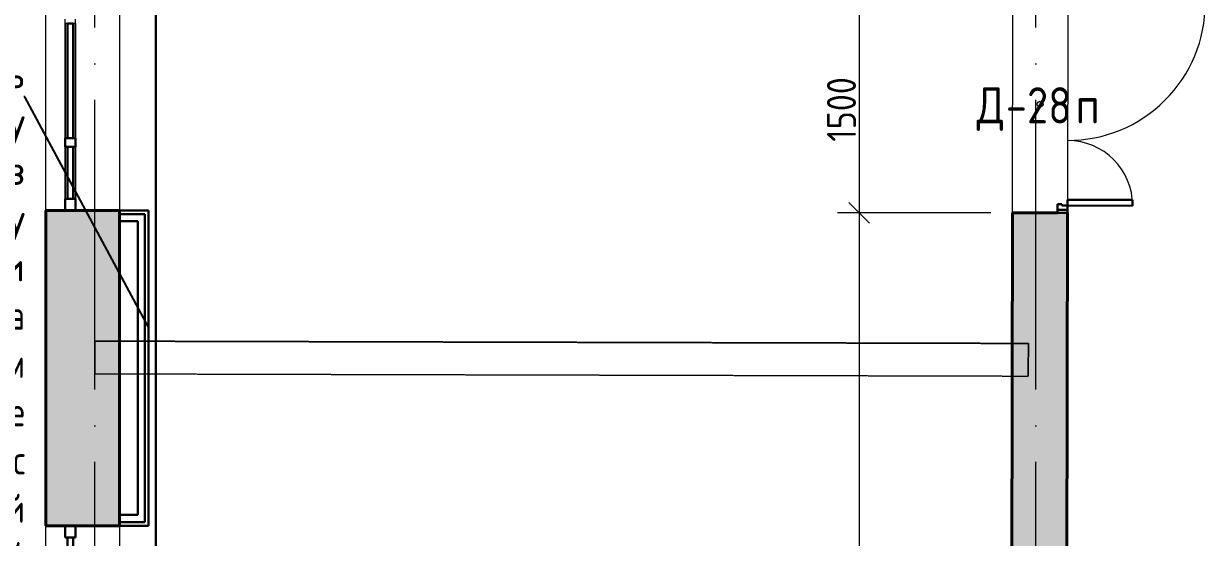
# Model space of a CAD drawing. Header units: millimetres. Extents: x 3050 to 430575, y -569542 to 36130.
# Drawn here: x 272988 to 281152, y -406817 to -403270 of the extents above; entities that cross this region are included whole.
import ezdxf
from ezdxf import colors
from ezdxf.entities.mleader import LeaderData, LeaderLine
from ezdxf.math import Vec2, Vec3

# ---------------------------------------------------------------- set-up
doc = ezdxf.new("R2010")
doc.units = ezdxf.units.MM
doc.linetypes.add('ADSK_Линия сетки', pattern=[25, 20, -2.5, 0, -2.5])
doc.linetypes.add('ADSK_Сверху', pattern=[4.5, 3, -1.5])
for name, color, linetype, lineweight in [('Витраж', 7, 'Continuous', 18), ('Двери', 7, 'Continuous', 18), ('Каркас', 7, 'Continuous', 18), ('Марки дверей', 7, 'Continuous', 20), ('Оси', 7, 'Continuous', 9), ('Панели витража', 7, 'Continuous', 18), ('Размеры', 7, 'Continuous', 9), ('Стены внутренние', 7, 'Continuous', 18), ('Стены наружные', 7, 'Continuous', 18)]:
    doc.layers.add(name, color=color, linetype=linetype, lineweight=lineweight)
doc.styles.add('GOST Common', font='GOST_Common.ttf', dxfattribs={"width": 0.9, "height": 200})
doc.styles.add('GOST Common_2', font='GOST_Common.ttf', dxfattribs={"width": 0.9, "height": 250})
doc.dimstyles.new('ADSK_Основной_2_мм_Округление_до_1_мм_1', dxfattribs={"dimscale": 304.8, "dimtxt": 201.142999, "dimasz": 0.463911, "dimexe": 0.492126, "dimexo": 0.492126, "dimgap": 0.098425, "dimtad": 1, "dimdec": 0, "dimdsep": 46, "dimtxsty": 'GOST Common', "dimblk1": 'OBLIQUE', "dimblk2": 'OBLIQUE', "dimsah": 1, "dimcen": 0.09, "dimdle": 0.492126, "dimazin": 2, "dimtfac": 1, "dimtdec": 4, "dimtix": 1, "dimtmove": 1, "dimatfit": 3, "dimfxl": 1, "dimtvp": 1, "dimtolj": 1, "dimtzin": 0, "dimlwd": 20, "dimlwe": 20, "dimarcsym": 2})

# ---------------------------------------------------------------- blocks, each defined once
blk = doc.blocks.new('ADSK_БалкаЖБ_Прямоугольная - 225_2х481мм-865223-04 План 4-го этажа маркировочный')
at = {"layer": 'Каркас', "color": 253, "linetype": 'ADSK_Сверху', "true_color": 0xaaaaaa}
for p, q in [((-3224.3, 112.6), (-3224.3, -112.6)), ((-3224.3, 112.6), (3224.3, 112.6)), ((3224.3, -112.6), (3224.3, 112.6)), ((-3224.3, -112.6), (3224.3, -112.6))]:
    blk.add_line(p, q, dxfattribs=at)
at = {"layer": 'Каркас', "color": 253, "linetype": 'ADSK_Сверху', "true_color": 0xb2b2b2}
for p, q in [((-3224.3, -112.6), (-3224.3, 112.6)), ((3224.3, 112.6), (-3224.3, 112.6)), ((3224.3, 112.6), (3224.3, -112.6)), ((-3224.3, -112.6), (3224.3, -112.6))]:
    blk.add_line(p, q, dxfattribs=at)
blk = doc.blocks.new('Прямоугольный импост - 70х20_60мм-1426885-04 План 4-го этажа маркировочный')
at = {"layer": 'Витраж', "color": 253, "linetype": 'ADSK_Сверху', "true_color": 0xaaaaaa}
for p, q in [((-6073.8, 23884.9), (-6143.8, 23884.9)), ((-6143.8, 23804.9), (-6143.8, 23884.9)), ((-6073.8, 23804.9), (-6073.8, 23884.9)), ((-6143.8, 23384.9), (-6143.8, 23414.9)), ((-6073.8, 23384.9), (-6073.8, 23414.9))]:
    blk.add_line(p, q, dxfattribs=at)
blk = doc.blocks.new('Прямоугольный импост - 70х20_60мм-1424482-04 План 4-го этажа маркировочный')
at = {"layer": 'Витраж', "color": 253, "linetype": 'ADSK_Сверху', "true_color": 0xaaaaaa}
for p, q in [((-80, 35), (0, 35)), ((0, 35), (0, -35)), ((0, -35), (-80, -35))]:
    blk.add_line(p, q, dxfattribs=at)
blk = doc.blocks.new('Прямоугольный импост - 70х20_60мм-1258643-04 План 4-го этажа маркировочный')
at = {"layer": 'Витраж', "color": 253, "linetype": 'ADSK_Сверху', "true_color": 0xaaaaaa}
for p, q in [((0, 35), (-80, 35)), ((0, -35), (0, 35)), ((-80, -35), (0, -35))]:
    blk.add_line(p, q, dxfattribs=at)
blk = doc.blocks.new('Прямоугольный импост - 70х20_60мм-1243038-04 План 4-го этажа маркировочный')
at = {"layer": 'Витраж', "color": 253, "linetype": 'ADSK_Сверху', "true_color": 0xaaaaaa}
for p, q in [((-6143.8, 27352.2), (-6143.8, 27382.2)), ((-6073.8, 27352.2), (-6073.8, 27382.2)), ((-6143.8, 26532.2), (-6143.8, 26562.2)), ((-6073.8, 26532.2), (-6073.8, 26562.2))]:
    blk.add_line(p, q, dxfattribs=at)
blk = doc.blocks.new('Прямоугольный импост - 70х20_60мм-1225113-04 План 4-го этажа маркировочный')
at = {"layer": 'Витраж', "color": 253, "linetype": 'ADSK_Сверху', "true_color": 0xaaaaaa}
for p, q in [((41084.5, 2434.5), (41054.5, 2434.5)), ((41524.5, 2434.5), (41444.5, 2434.5)), ((41524.5, 2364.5), (41524.5, 2434.5)), ((41084.5, 2364.5), (41054.5, 2364.5)), ((41524.5, 2364.5), (41444.5, 2364.5))]:
    blk.add_line(p, q, dxfattribs=at)
blk = doc.blocks.new('Прямоугольный импост - 70х60мм-1258640-04 План 4-го этажа маркировочный')
at = {"layer": 'Витраж', "color": 253, "linetype": 'ADSK_Сверху', "true_color": 0xaaaaaa}
for p, q in [((-30, 35), (30, 35)), ((30, -35), (-30, -35))]:
    blk.add_line(p, q, dxfattribs=at)
blk = doc.blocks.new('Прямоугольный импост - 70х60мм-1225009-04 План 4-го этажа маркировочный')
at = {"layer": 'Витраж', "color": 253, "linetype": 'ADSK_Сверху', "true_color": 0xaaaaaa}
for p, q in [((41084.5, 2434.5), (41084.5, 2364.5)), ((41444.5, 2434.5), (41084.5, 2434.5)), ((41444.5, 2364.5), (41444.5, 2434.5)), ((41444.5, 2364.5), (41084.5, 2364.5))]:
    blk.add_line(p, q, dxfattribs=at)
blk = doc.blocks.new('Прямоугольный импост - 70х60мм-1243040-04 План 4-го этажа маркировочный')
at = {"layer": 'Витраж', "color": 253, "linetype": 'ADSK_Сверху', "true_color": 0xaaaaaa}
for p, q in [((-6073.8, 27352.2), (-6143.8, 27352.2)), ((-6143.8, 26562.2), (-6143.8, 27352.2)), ((-6073.8, 26562.2), (-6073.8, 27352.2)), ((-6143.8, 26562.2), (-6073.8, 26562.2))]:
    blk.add_line(p, q, dxfattribs=at)
blk = doc.blocks.new('Прямоугольный импост - 70х20_60мм-1229824-04 План 4-го этажа маркировочный')
at = {"layer": 'Витраж', "lineweight": 30}
for p, q in [((-80, 35), (0, 35)), ((-80, -35), (-80, 35)), ((0, 35), (0, -35)), ((0, -35), (-80, -35))]:
    blk.add_line(p, q, dxfattribs=at)
blk = doc.blocks.new('Системная панель - _AR_Стекло_40мм_привязка по центру-V62-04 План 4-го этажа маркировочный')
at = {"layer": 'Панели витража', "lineweight": 30}
for p, q in [((195, 20), (-195, 20)), ((-195, 20), (-195, -20)), ((195, -20), (195, 20)), ((-195, -20), (195, -20))]:
    blk.add_line(p, q, dxfattribs=at)
blk = doc.blocks.new('Системная панель - _AR_Стекло_40мм_привязка по центру-V61-04 План 4-го этажа маркировочный')
at = {"layer": 'Панели витража', "lineweight": 30}
for p, q in [((180, 20), (-180, 20)), ((-180, 20), (-180, -20)), ((180, -20), (180, 20)), ((-180, -20), (180, -20))]:
    blk.add_line(p, q, dxfattribs=at)
blk = doc.blocks.new('Прямоугольный импост - 70х40_60мм-V69-04 План 4-го этажа маркировочный')
at = {"layer": 'Витраж'}
for p, q in [((-6143.8, 26502.2), (-6143.8, 26142.2)), ((-6073.8, 26502.2), (-6073.8, 26142.2))]:
    blk.add_line(p, q, dxfattribs=at)
blk = doc.blocks.new('Прямоугольный импост - 70х20_60мм-1229825-04 План 4-го этажа маркировочный')
at = {"layer": 'Витраж', "lineweight": 30}
for p, q in [((0, 35), (-80, 35)), ((-80, 35), (-80, -35)), ((0, -35), (0, 35)), ((-80, -35), (0, -35))]:
    blk.add_line(p, q, dxfattribs=at)
blk = doc.blocks.new('Системная панель - _AR_Стекло_40мм_привязка по центру-V71-04 План 4-го этажа маркировочный')
at = {"layer": 'Панели витража', "lineweight": 30}
for p, q in [((395, 20), (-395, 20)), ((-395, 20), (-395, -20)), ((395, -20), (395, 20)), ((-395, -20), (395, -20))]:
    blk.add_line(p, q, dxfattribs=at)
blk = doc.blocks.new('Прямоугольный импост - 70х40_60мм-1243039-04 План 4-го этажа маркировочный')
at = {"layer": 'Витраж'}
for p, q in [((-6143.8, 27352.2), (-6143.8, 26562.2)), ((-6073.8, 27352.2), (-6073.8, 26562.2))]:
    blk.add_line(p, q, dxfattribs=at)
blk = doc.blocks.new('Прямоугольный импост - 70х60мм-1230231-04 План 4-го этажа маркировочный')
at = {"layer": 'Витраж', "lineweight": 30}
for p, q in [((-30, 35), (30, 35)), ((-30, -35), (-30, 35)), ((30, 35), (30, -35)), ((30, -35), (-30, -35))]:
    blk.add_line(p, q, dxfattribs=at)
blk = doc.blocks.new('AC_Дверь_Двупольная - Д-28п 1500х2200h-V178-04 План 4-го этажа маркировочный')
at = {"layer": 'Двери', "lineweight": 30}
for p, q in [((-700, 1140), (-660, 1140)), ((-700, 190), (-700, 1140)), ((-660, 1140), (-660, 190)), ((700, 640), (660, 640)), ((660, 640), (660, 190)), ((700, 190), (700, 640)), ((-750, 190), (-730, 190)), ((-750, 120), (-750, 190)), ((-730, 190), (-700, 190)), ((-730, 120), (-730, 190)), ((-730, 190), (-730, 120)), ((-660, 190), (-700, 190)), ((-700, 190), (-700, 150)), ((660, 190), (700, 190)), ((730, 190), (700, 190)), ((700, 190), (700, 150)), ((730, 120), (730, 190)), ((750, 190), (730, 190)), ((730, 190), (730, 120)), ((750, 120), (750, 190)), ((-730, 120), (-750, 120)), ((-690, 120), (-730, 120)), ((-700, 150), (-690, 150)), ((-690, 150), (-690, 120)), ((700, 150), (690, 150)), ((690, 150), (690, 120)), ((690, 120), (730, 120)), ((730, 120), (750, 120))]:
    blk.add_line(p, q, dxfattribs=at)
at = {"layer": 'Двери'}
for centre, radius, start, end in [((-700, 190), 950, 360, 90), ((700, 190), 450, 90, 180)]:
    blk.add_arc(centre, radius, start, end, dxfattribs=at)
blk = doc.blocks.new('ADSK_Марка_Дверь - Типоразмер_ADSK_Марка-58376-04 План 4-го этажа маркировочный')
at = {"layer": 'Марки дверей', "lineweight": 9}
blk.add_circle((0, 0), 0.2, dxfattribs=at)
blk = doc.blocks.new('_Oblique')
at = {"color": 0, "linetype": 'ByBlock', "lineweight": -2}
blk.add_line((-0.5, -0.5), (0.5, 0.5), dxfattribs=at)
blk = doc.blocks.new('*D12181')
at = {"layer": 'Defpoints', "color": 0, "transparency": 16777216}
for p in [(279822.7, -403075.7), (278760.3, -404575.7), (279819.4, -404575.7)]:
    blk.add_point(p, dxfattribs=at)
at = {"layer": 'Размеры', "color": 0, "lineweight": 20, "transparency": 16777216}
for p, q in [((278760.3, -402925.7), (278760.3, -404725.7)), ((279672.7, -403075.7), (278610.3, -403075.7)), ((279669.4, -404575.7), (278610.3, -404575.7))]:
    blk.add_line(p, q, dxfattribs=at)
at = {"layer": 'Размеры', "color": 0, "lineweight": 20, "transparency": 16777216, "xscale": 141.4, "yscale": 141.4, "zscale": 141.4}
for p, rotation in [((278760.3, -403075.7), 90), ((278760.3, -404575.7), 270)]:
    blk.add_blockref('_Oblique', p, dxfattribs=dict(at, rotation=rotation))
at = {"layer": 'Размеры', "color": 0, "transparency": 16777216, "insert": (278637.9, -403862.2), "char_height": 200, "attachment_point": 5, "rotation": 90, "style": 'GOST Common'}
blk.add_mtext('\\A1;1500', dxfattribs=at)
blk = doc.blocks.new('*D12182')
at = {"layer": 'Defpoints', "color": 0, "transparency": 16777216}
for p in [(279819.4, -404575.7), (278760.3, -409681.8), (279811.3, -409681.8)]:
    blk.add_point(p, dxfattribs=at)
at = {"layer": 'Размеры', "color": 0, "lineweight": 20, "transparency": 16777216}
for p, q in [((278760.3, -404425.7), (278760.3, -409831.8)), ((279669.4, -404575.7), (278610.3, -404575.7)), ((279661.3, -409681.8), (278610.3, -409681.8))]:
    blk.add_line(p, q, dxfattribs=at)
at = {"layer": 'Размеры', "color": 0, "lineweight": 20, "transparency": 16777216, "xscale": 141.4, "yscale": 141.4, "zscale": 141.4}
for p, rotation in [((278760.3, -404575.7), 90), ((278760.3, -409681.8), 270)]:
    blk.add_blockref('_Oblique', p, dxfattribs=dict(at, rotation=rotation))
at = {"layer": 'Размеры', "color": 0, "transparency": 16777216, "insert": (278583.9, -407195), "char_height": 200, "attachment_point": 5, "rotation": 90, "style": 'GOST Common'}
blk.add_mtext('\\A1;5106', dxfattribs=at)

msp = doc.modelspace()

# ---------------------------------------------------------------- hatches: boundary and pattern name
at = {"layer": 'Стены внутренние', "true_color": 0xc0c0c0}
h = msp.add_hatch(color=9, dxfattribs=at)
h.paths.add_polyline_path([(280191.3, -409684.01), (280193.52, -408287.06), (279813.52, -408286.46), (279811.3, -409681.8), (280190.52, -409684)])
h.paths.add_polyline_path([(280195.7, -406921), (280199.44, -404576.3), (279819.44, -404576.3), (279815.7, -406920.39), (280081.18, -406920.82)])
h.paths.add_polyline_path([(280201.83, -403076.3), (280212.57, -396335.29), (279832.57, -396334.69), (279821.83, -403075.69), (280131.83, -403076.19)])
h.paths.add_polyline_path([(280214.76, -394959.26), (280214.76, -394958.65), (280216.62, -393790.89), (279836.63, -393786.69), (279834.76, -394958.65), (280212.57, -394959.26)])
at = {"layer": 'Стены наружные', "true_color": 0xc0c0c0}
h = msp.add_hatch(color=9, dxfattribs=at)
h.paths.add_polyline_path([(273172.63, -409700.93), (273650.85, -409700.93), (273650.85, -408506.98), (273140.85, -408506.98), (273140.85, -409700.93)])
h.paths.add_polyline_path([(273140.85, -406736.98), (273650.85, -406736.98), (273650.85, -404559.68), (273140.85, -404559.68), (273140.85, -405900.28)])
h.paths.add_polyline_path([(273140.85, -402789.68), (273650.85, -402789.68), (273650.85, -400530.48), (273140.85, -400530.48)])
h.paths.add_polyline_path([(273481.91, -398760.48), (273650.85, -398760.48), (273650.85, -396489.57), (273140.85, -396489.57), (273140.85, -398760.48), (273479.68, -398760.48)])
h.paths.add_polyline_path([(273140.85, -394719.57), (273650.85, -394719.57), (273650.82, -387374.32), (273140.85, -387369.44), (273140.85, -393749.79)])

# ---------------------------------------------------------------- linework, layer by layer
at = {"layer": 'Оси', "linetype": 'ADSK_Линия сетки', "ltscale": 100}
for p, q in [((273479.52, -435797.51), (273479.52, -386200.07)), ((279979.52, -435797.51), (279979.52, -386200.07))]:
    msp.add_line(p, q, dxfattribs=at)
at = {"layer": 'Стены внутренние', "color": 32, "lineweight": 30, "true_color": 0xcd6928}
for p, q in [((273900.85, -408996.86), (273900.85, -401736.38)), ((273650.85, -404559.68), (273850.85, -404559.68)), ((273650.85, -404584.68), (273825.85, -404584.68)), ((273825.85, -404584.68), (273825.85, -406711.98)), ((273850.85, -404559.68), (273850.85, -406736.98)), ((273650.85, -404634.68), (273775.85, -404634.68)), ((273775.85, -404634.68), (273775.85, -406661.98)), ((273650.85, -406661.98), (273775.85, -406661.98)), ((273650.85, -406711.98), (273825.85, -406711.98)), ((273650.85, -406736.98), (273850.85, -406736.98))]:
    msp.add_line(p, q, dxfattribs=at)
at = {"layer": 'Стены внутренние'}
for p, q in [((279819.44, -404575.69), (279821.83, -403075.69)), ((280201.68, -403166.3), (280199.58, -404486.3))]:
    msp.add_line(p, q, dxfattribs=at)
at = {"layer": 'Стены внутренние', "lineweight": 40}
for p, q in [((279819.44, -404575.69), (279811.3, -409681.8)), ((280129.44, -404576.18), (279819.44, -404575.69)), ((280191.3, -409700.93), (280199.44, -404576.3))]:
    msp.add_line(p, q, dxfattribs=at)
at = {"layer": 'Стены наружные'}
for p, q in [((273140.85, -404559.68), (273140.85, -402789.68)), ((273650.85, -402789.68), (273650.85, -404559.68)), ((273140.85, -408506.98), (273140.85, -406736.98)), ((273650.85, -406736.98), (273650.85, -408506.98))]:
    msp.add_line(p, q, dxfattribs=at)
at = {"layer": 'Стены наружные', "lineweight": 40}
for p, q in [((273140.85, -404559.68), (273140.85, -406736.98)), ((273650.85, -404559.68), (273140.85, -404559.68)), ((273650.85, -406736.98), (273650.85, -404559.68)), ((273140.85, -406736.98), (273650.85, -406736.98))]:
    msp.add_line(p, q, dxfattribs=at)

# ---------------------------------------------------------------- block references
at = {"layer": 'Витраж', "color": 253, "linetype": 'ADSK_Сверху', "true_color": 0xaaaaaa}
for name in ['Прямоугольный импост - 70х20_60мм-1243038-04 План 4-го этажа маркировочный', 'Прямоугольный импост - 70х60мм-1243040-04 План 4-го этажа маркировочный', 'Прямоугольный импост - 70х20_60мм-1426885-04 План 4-го этажа маркировочный']:
    msp.add_blockref(name, (279419.61, -430621.92), dxfattribs=at)
at = {"layer": 'Витраж'}
for name in ['Прямоугольный импост - 70х40_60мм-1243039-04 План 4-го этажа маркировочный', 'Прямоугольный импост - 70х40_60мм-V69-04 План 4-го этажа маркировочный']:
    msp.add_blockref(name, (279419.61, -430621.92), dxfattribs=at)
at = {"layer": 'Витраж', "color": 253, "linetype": 'ADSK_Сверху', "true_color": 0xaaaaaa, "extrusion": (0, 0, -1)}
for name, p, rotation in [('Прямоугольный импост - 70х60мм-1258640-04 План 4-го этажа маркировочный', (-273310.85, -404089.68), 90.00000000000006), ('Прямоугольный импост - 70х20_60мм-1424482-04 План 4-го этажа маркировочный', (-273310.85, -406736.98), 90.00000000000007)]:
    msp.add_blockref(name, p, dxfattribs=dict(at, rotation=rotation))
at = {"layer": 'Витраж', "extrusion": (0, 0, -1)}
for name, p, rotation in [('Прямоугольный импост - 70х60мм-1230231-04 План 4-го этажа маркировочный', (-273310.85, -404089.68), 90.00000000000006), ('Прямоугольный импост - 70х20_60мм-1229824-04 План 4-го этажа маркировочный', (-273310.85, -406736.98), 90.00000000000007)]:
    msp.add_blockref(name, p, dxfattribs=dict(at, rotation=rotation))
at = {"layer": 'Витраж', "color": 253, "linetype": 'ADSK_Сверху', "true_color": 0xaaaaaa}
for name, p, rotation in [('Прямоугольный импост - 70х20_60мм-1225113-04 План 4-го этажа маркировочный', (270911.35, -363035.22), 270), ('Прямоугольный импост - 70х60мм-1225009-04 План 4-го этажа маркировочный', (270911.35, -363035.22), 270), ('Прямоугольный импост - 70х20_60мм-1258643-04 План 4-го этажа маркировочный', (273310.85, -404559.68), 269.9999999999999)]:
    msp.add_blockref(name, p, dxfattribs=dict(at, rotation=rotation))
at = {"layer": 'Витраж', "rotation": 269.9999999999999}
msp.add_blockref('Прямоугольный импост - 70х20_60мм-1229825-04 План 4-го этажа маркировочный', (273310.85, -404559.68), dxfattribs=at)
at = {"layer": 'Двери', "rotation": 269.9086948406394}
msp.add_blockref('AC_Дверь_Двупольная - Д-28п 1500х2200h-V178-04 План 4-го этажа маркировочный', (280010.63, -403825.99), dxfattribs=at)
at = {"layer": 'Каркас', "color": 253, "linetype": 'ADSK_Сверху', "true_color": 0xaaaaaa, "rotation": 359.8577515046809}
msp.add_blockref('ADSK_БалкаЖБ_Прямоугольная - 225_2х481мм-865223-04 План 4-го этажа маркировочный', (276704.48, -405582.63), dxfattribs=at)
at = {"layer": 'Марки дверей', "xscale": 99.99999999999993, "yscale": 99.99999999999993, "zscale": 99.99999999999993}
msp.add_blockref('ADSK_Марка_Дверь - Типоразмер_ADSK_Марка-58376-04 План 4-го этажа маркировочный', (280010.63, -403825.99), dxfattribs=at)
at = {"layer": 'Панели витража'}
for name, p, rotation in [('Системная панель - _AR_Стекло_40мм_привязка по центру-V71-04 План 4-го этажа маркировочный', (273310.85, -403664.68), 89.99999999999994), ('Системная панель - _AR_Стекло_40мм_привязка по центру-V61-04 План 4-го этажа маркировочный', (273310.85, -404299.68), 89.99999999999994), ('Системная панель - _AR_Стекло_40мм_привязка по центру-V62-04 План 4-го этажа маркировочный', (273310.85, -407011.98), 89.99999999999993)]:
    msp.add_blockref(name, p, dxfattribs=dict(at, rotation=rotation))

# ---------------------------------------------------------------- texts
at = {"layer": 'Марки дверей', "lineweight": 9, "char_height": 250, "attachment_point": 1, "style": 'GOST Common_2'}
for s, insert, width in [('\\fGOST Common|b0|i0|c204|p34|;\\W.9;Д', (279570.8, -403708.98), 245.3164), ('-28', (279773.21, -403708.98), 584.4302), ('\\fGOST Common|b0|i0|c204|p34|;\\W.9;п', (280255.41, -403708.98), 194.8101)]:
    msp.add_mtext(s, dxfattribs=dict(at, insert=insert, width=width))

# ---------------------------------------------------------------- dimensions: what is measured, and where the dimension line sits
at = {"layer": 'Размеры', "color": 18, "true_color": 0x000000}
for base, p1, p2, picture, middle in [((278760.29, -404575.69), (279822.68, -403075.69), (279819.44, -404575.69), '*D12181', (278767.91, -403862.19)), ((278760.29, -409681.8), (279819.44, -404575.69), (279811.3, -409681.8), '*D12182', (278713.9, -407195.04))]:
    dim = msp.add_linear_dim(base=base, p1=p1, p2=p2, angle=90, dimstyle='ADSK_Основной_2_мм_Округление_до_1_мм_1', override={"dimpost": '<>'}, dxfattribs=at)
    dim.commit()
    dim.dimension.update_dxf_attribs({"geometry": picture, "text_midpoint": middle, "dimtype": 160})

# ---------------------------------------------------------------- leaders
ml = msp.add_multileader_mtext('Standard', dxfattribs=at)
ml.set_content('\\pxt9;{\\fISOCPEUR|b0|i0|c204|p34;Выполнить зашивку простенков между \\Pокнами\\P\\W0.8;\\C256;на стальном каркасе с двухслойной обшивкой \\Pцементными плитами Кнауф Аквапанель (12,5 мм) \\Pи минеральным заполнением - 75мм (от верхнего\\Pперекрытия до ур. подоконника (опустить на 50мм\\Pниже ур. подоконника)}', color=(0, 0, 0))
ml.set_leader_properties()
ml.build(insert=Vec2(0, 0))
ml.multileader.update_dxf_attribs({"text_right_attachment_type": 6, "dogleg_length": 0.36, "arrow_head_size": 0.18})
ctx = ml.context
ctx.base_point, ctx.char_height, ctx.arrow_head_size, ctx.landing_gap_size, ctx.plane_origin = Vec3(267812.6, -403645.96), 200, 0.18, 0.09, Vec3(267230.95, -402652.34)
ctx.right_attachment, ctx.text_align_type = 6, 2
notes = []
notes.append((ctx, [(1, (1, 1, 0), (272997.14, -403775.96), (-1, 0), 0.36, [(0, [(273850.85, -405366.62)], 0, [])])]))
ctx.mtext.insert, ctx.mtext.width, ctx.mtext.alignment, ctx.mtext.flow_direction = Vec3(272996.69, -403515.96), 8.1071, 3, 5
for ctx, leaders in notes:
    for number, flags, end, landing, length, lines in leaders:
        leader = LeaderData()
        leader.index, (leader.has_last_leader_line, leader.has_dogleg_vector, leader.attachment_direction) = number, flags
        leader.last_leader_point, leader.dogleg_vector, leader.dogleg_length = Vec3(end), Vec3(landing), length
        for number, points, colour, breaks in lines:
            line = LeaderLine()
            line.index, line.vertices, line.color, line.breaks = number, Vec3.list(points), colors.encode_raw_color(colour), breaks
            leader.lines.append(line)
        ctx.leaders.append(leader)

doc.saveas('drawing.dxf')
